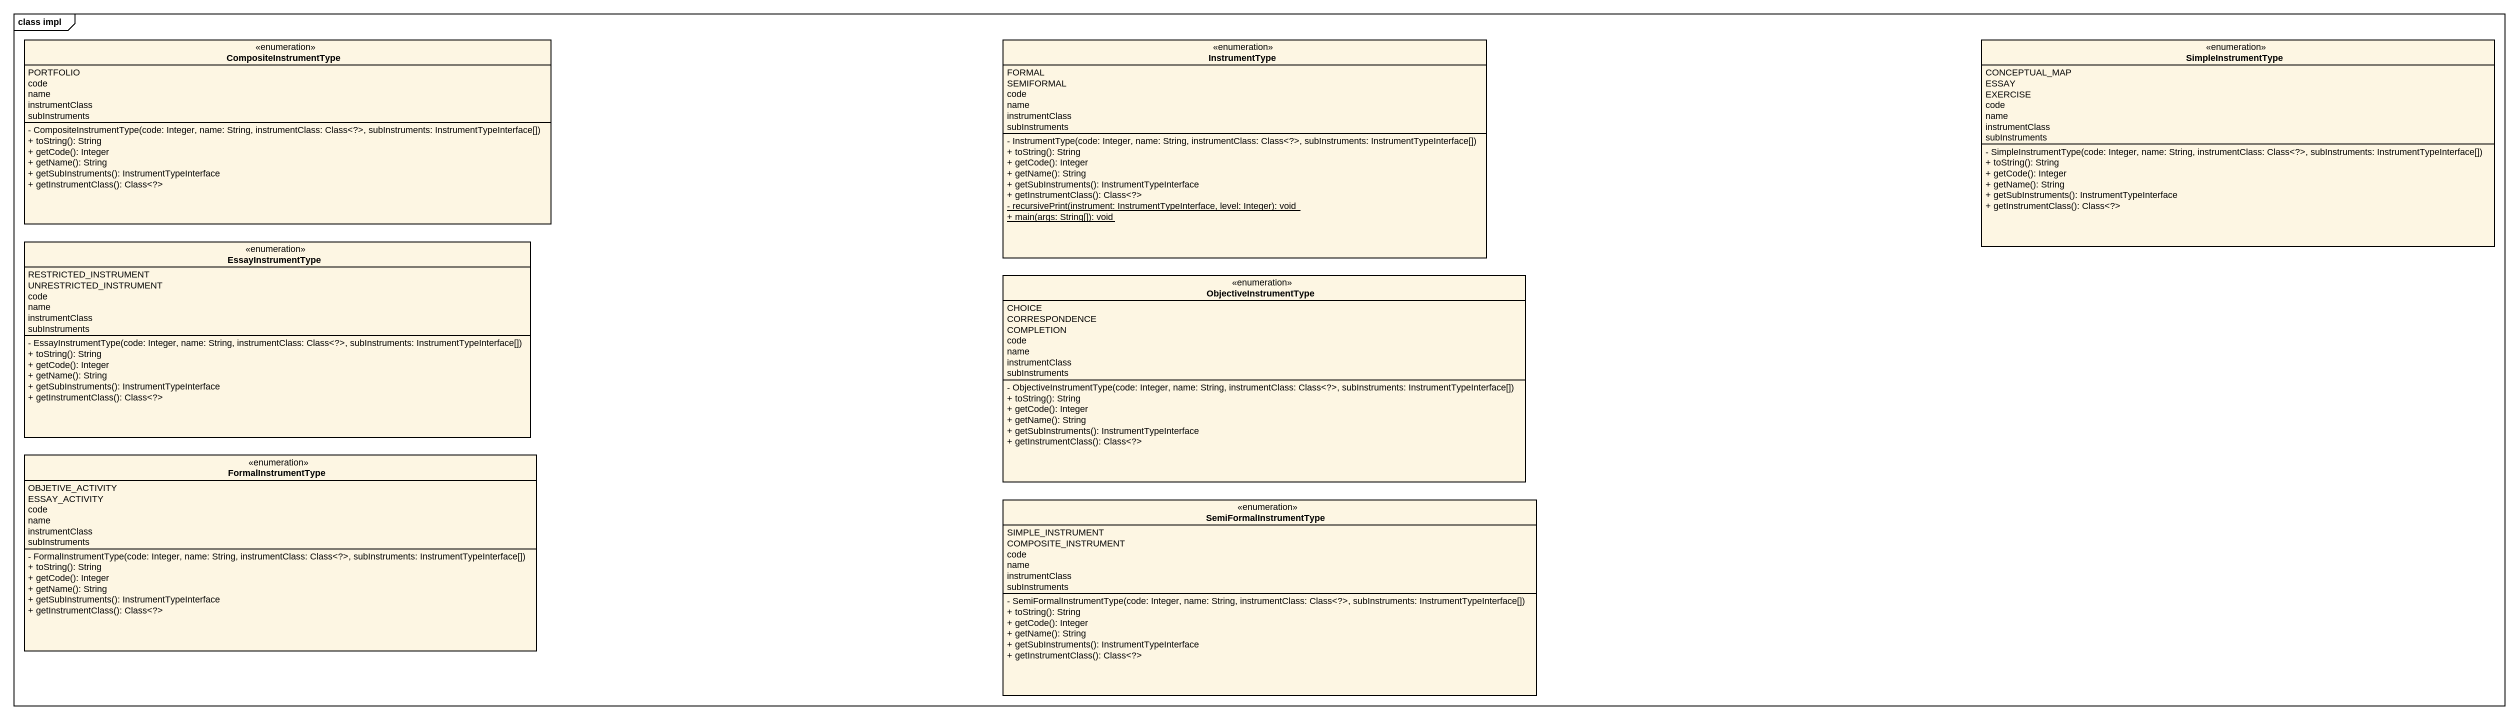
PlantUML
@startuml
mainframe class impl
hide circle
hide empty members
skinparam classAttributeIconSize 0
enum CompositeInstrumentType {
  PORTFOLIO
  code
  name
  instrumentClass
  subInstruments
  - CompositeInstrumentType(code: Integer, name: String, instrumentClass: Class<?>, subInstruments: InstrumentTypeInterface[])
  + toString(): String
  + getCode(): Integer
  + getName(): String
  + getSubInstruments(): InstrumentTypeInterface
  + getInstrumentClass(): Class<?>
}
enum InstrumentType {
  FORMAL
  SEMIFORMAL
  code
  name
  instrumentClass
  subInstruments
  - InstrumentType(code: Integer, name: String, instrumentClass: Class<?>, subInstruments: InstrumentTypeInterface[])
  + toString(): String
  + getCode(): Integer
  + getName(): String
  + getSubInstruments(): InstrumentTypeInterface
  + getInstrumentClass(): Class<?>
  {static} - recursivePrint(instrument: InstrumentTypeInterface, level: Integer): void
  {static} + main(args: String[]): void
}
enum SimpleInstrumentType {
  CONCEPTUAL_MAP
  ESSAY
  EXERCISE
  code
  name
  instrumentClass
  subInstruments
  - SimpleInstrumentType(code: Integer, name: String, instrumentClass: Class<?>, subInstruments: InstrumentTypeInterface[])
  + toString(): String
  + getCode(): Integer
  + getName(): String
  + getSubInstruments(): InstrumentTypeInterface
  + getInstrumentClass(): Class<?>
}
enum EssayInstrumentType {
  RESTRICTED_INSTRUMENT
  UNRESTRICTED_INSTRUMENT
  code
  name
  instrumentClass
  subInstruments
  - EssayInstrumentType(code: Integer, name: String, instrumentClass: Class<?>, subInstruments: InstrumentTypeInterface[])
  + toString(): String
  + getCode(): Integer
  + getName(): String
  + getSubInstruments(): InstrumentTypeInterface
  + getInstrumentClass(): Class<?>
}
enum ObjectiveInstrumentType {
  CHOICE
  CORRESPONDENCE
  COMPLETION
  code
  name
  instrumentClass
  subInstruments
  - ObjectiveInstrumentType(code: Integer, name: String, instrumentClass: Class<?>, subInstruments: InstrumentTypeInterface[])
  + toString(): String
  + getCode(): Integer
  + getName(): String
  + getSubInstruments(): InstrumentTypeInterface
  + getInstrumentClass(): Class<?>
}
enum FormalInstrumentType {
  OBJETIVE_ACTIVITY
  ESSAY_ACTIVITY
  code
  name
  instrumentClass
  subInstruments
  - FormalInstrumentType(code: Integer, name: String, instrumentClass: Class<?>, subInstruments: InstrumentTypeInterface[])
  + toString(): String
  + getCode(): Integer
  + getName(): String
  + getSubInstruments(): InstrumentTypeInterface
  + getInstrumentClass(): Class<?>
}
enum SemiFormalInstrumentType {
  SIMPLE_INSTRUMENT
  COMPOSITE_INSTRUMENT
  code
  name
  instrumentClass
  subInstruments
  - SemiFormalInstrumentType(code: Integer, name: String, instrumentClass: Class<?>, subInstruments: InstrumentTypeInterface[])
  + toString(): String
  + getCode(): Integer
  + getName(): String
  + getSubInstruments(): InstrumentTypeInterface
  + getInstrumentClass(): Class<?>
}
@enduml
